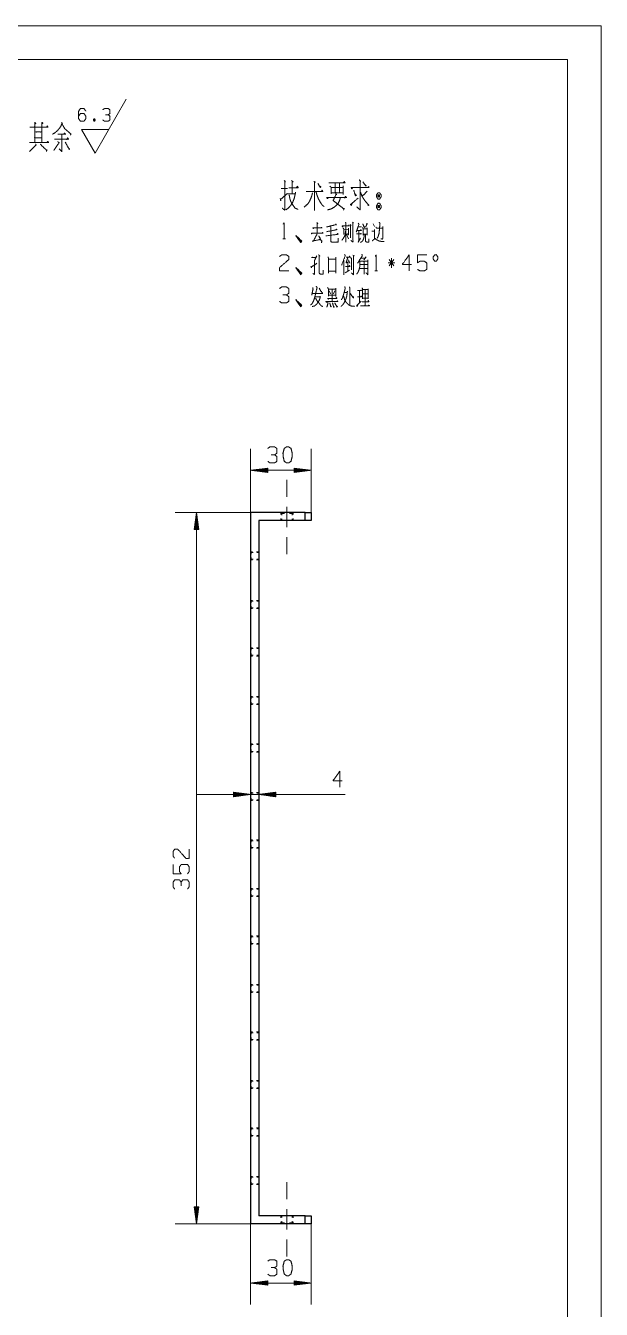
# Model space of a CAD drawing. Header units: millimetres. Extents: x 0 to 210, y 0 to 297.
# Drawn here: x 124.6 to 210, y 106.5 to 297 of the extents above; entities that cross this region are included whole.
import ezdxf

# ---------------------------------------------------------------- set-up
doc = ezdxf.new("R2010")
doc.units = ezdxf.units.MM
doc.layers.add('101', color=7, linetype='Continuous', true_color=0xffffff)

msp = doc.modelspace()

# ---------------------------------------------------------------- linework, layer by layer
at = {"layer": '101', "color": 133, "linetype": 'Continuous', "lineweight": 18}
for p, q in [((210, 297), (0, 297)), ((210, 0), (210, 297)), ((205, 292), (25, 292)), ((205, 5), (205, 292))]:
    msp.add_line(p, q, dxfattribs=at)
at = {"layer": '101', "color": 43, "linetype": 'Continuous', "lineweight": 18}
for p, q in [((134.86, 278.09), (139.47, 286.09)), ((134.68, 283.18), (134.8, 282.84)), ((132.84, 281.59), (136.88, 281.59)), ((134.86, 278.09), (132.84, 281.59))]:
    msp.add_line(p, q, dxfattribs=at)
at = {"layer": '101', "color": 72, "linetype": 'Continuous', "lineweight": 18}
for p, q in [((162.5, 272.81), (163.4, 272.81)), ((163.4, 272.02), (164.54, 272.02)), ((171.78, 266.77), (172.45, 266.79)), ((172.74, 267.47), (172.88, 267.32)), ((172.79, 267.37), (172.79, 265.49)), ((173.07, 267.82), (173.21, 267.67)), ((176.11, 267.59), (176.32, 267.19)), ((162.71, 265.37), (163.14, 265.37)), ((172.14, 266.14), (172.45, 265.37)), ((175.96, 266.52), (176.28, 266.52)), ((171.78, 262.21), (171.78, 260.03)), ((172.35, 261.83), (172.35, 260.56)), ((172.47, 262.26), (172.65, 261.76)), ((173.11, 262.93), (173.36, 262.86)), ((174.22, 261.53), (175.31, 261.53)), ((174.32, 262.51), (175.01, 262.51)), ((175.1, 262.71), (174.77, 262.23)), ((179.35, 261.81), (178.35, 261.81)), ((179.18, 262.28), (178.52, 261.33)), ((178.52, 262.28), (179.19, 261.33)), ((178.84, 261.08), (178.84, 262.51)), ((171.98, 260.31), (172.63, 260.73)), ((174.18, 260.98), (175.3, 260.98)), ((176.37, 260.61), (176.79, 260.61)), ((169.51, 257.89), (170.6, 257.89)), ((169.59, 257.62), (169.79, 257.19)), ((170.07, 257.79), (170.07, 256.04)), ((170.42, 257.62), (170.25, 257.19)), ((170.6, 258.02), (170.6, 256.79)), ((171.85, 257.39), (172.28, 257.39)), ((174.13, 257.67), (174.13, 255.84)), ((167.57, 256.77), (168.24, 256.77)), ((169.52, 256.99), (170.6, 256.99)), ((174.57, 257.19), (175.35, 257.19))]:
    msp.add_line(p, q, dxfattribs=at)
at = {"layer": '101', "color": 22, "linetype": 'Continuous', "lineweight": 18}
for p, q in [((157.94, 224.74), (157.94, 234.18)), ((166.94, 224.74), (166.94, 234.18)), ((160.48, 231.34), (157.94, 231.01)), ((166.94, 231.01), (157.94, 231.01)), ((157.94, 231.01), (160.48, 230.67)), ((160.48, 231.03), (158.13, 231.03)), ((160.48, 230.98), (158.13, 230.98)), ((160.48, 231.08), (158.52, 231.08)), ((160.48, 230.93), (158.52, 230.93)), ((160.48, 231.14), (158.9, 231.14)), ((160.48, 230.88), (158.9, 230.88)), ((160.48, 231.19), (159.29, 231.19)), ((160.48, 230.83), (159.29, 230.83)), ((160.48, 231.24), (159.67, 231.24)), ((160.48, 230.78), (159.67, 230.78)), ((160.48, 231.29), (160.06, 231.29)), ((160.48, 230.73), (160.06, 230.73)), ((160.48, 231.34), (160.45, 231.34)), ((160.48, 231.34), (160.45, 231.34)), ((160.48, 230.68), (160.45, 230.68)), ((160.48, 230.68), (160.45, 230.68)), ((160.48, 230.67), (160.48, 231.34)), ((166.94, 231.01), (164.4, 231.34)), ((164.4, 231.34), (164.4, 230.67)), ((164.4, 231.34), (164.43, 231.34)), ((164.4, 231.34), (164.43, 231.34)), ((164.4, 231.29), (164.81, 231.29)), ((164.4, 231.24), (165.2, 231.24)), ((164.4, 231.19), (165.59, 231.19)), ((164.4, 231.14), (165.97, 231.14)), ((164.4, 231.08), (166.36, 231.08)), ((164.4, 231.03), (166.74, 231.03)), ((164.4, 230.67), (166.94, 231.01)), ((164.4, 230.98), (166.74, 230.98)), ((164.4, 230.93), (166.36, 230.93)), ((164.4, 230.88), (165.97, 230.88)), ((164.4, 230.83), (165.59, 230.83)), ((164.4, 230.78), (165.2, 230.78)), ((164.4, 230.73), (164.81, 230.73)), ((164.4, 230.68), (164.43, 230.68)), ((164.4, 230.68), (164.43, 230.68)), ((157.94, 224.74), (146.73, 224.74)), ((149.91, 224.74), (149.57, 222.2)), ((149.68, 222.2), (149.68, 223)), ((149.73, 222.2), (149.73, 223.39)), ((149.78, 222.2), (149.78, 223.77)), ((149.83, 222.2), (149.83, 224.16)), ((149.88, 222.2), (149.88, 224.55)), ((149.91, 224.74), (149.91, 119.14)), ((150.24, 222.2), (149.91, 224.74)), ((149.93, 222.2), (149.93, 224.55)), ((149.98, 222.2), (149.98, 224.16)), ((150.03, 222.2), (150.03, 223.77)), ((150.09, 222.2), (150.09, 223.39)), ((150.14, 222.2), (150.14, 223)), ((149.57, 222.2), (150.24, 222.2)), ((149.58, 222.2), (149.58, 222.23)), ((149.58, 222.2), (149.58, 222.23)), ((149.63, 222.2), (149.63, 222.62)), ((150.19, 222.2), (150.19, 222.62)), ((150.24, 222.2), (150.24, 222.23)), ((150.24, 222.2), (150.24, 222.23)), ((155.4, 183.22), (155.4, 182.55)), ((157.94, 182.88), (155.4, 183.22)), ((155.4, 183.21), (155.43, 183.21)), ((155.4, 183.21), (155.43, 183.21)), ((155.4, 183.16), (155.81, 183.16)), ((155.4, 183.11), (156.2, 183.11)), ((155.4, 183.06), (156.59, 183.06)), ((155.4, 183.01), (156.97, 183.01)), ((155.4, 182.96), (157.36, 182.96)), ((161.68, 183.22), (159.14, 182.88)), ((161.68, 182.96), (159.72, 182.96)), ((161.68, 183.01), (160.1, 183.01)), ((161.68, 183.06), (160.49, 183.06)), ((161.68, 183.11), (160.87, 183.11)), ((161.68, 183.16), (161.26, 183.16)), ((161.68, 183.21), (161.65, 183.21)), ((161.68, 183.21), (161.65, 183.21)), ((161.68, 182.55), (161.68, 183.22)), ((150, 182.88), (171.96, 182.88)), ((155.4, 182.91), (157.74, 182.91)), ((155.4, 182.55), (157.94, 182.88)), ((155.4, 182.86), (157.74, 182.86)), ((155.4, 182.81), (157.36, 182.81)), ((155.4, 182.76), (156.97, 182.76)), ((155.4, 182.71), (156.59, 182.71)), ((155.4, 182.65), (156.2, 182.65)), ((155.4, 182.6), (155.81, 182.6)), ((155.4, 182.55), (155.43, 182.55)), ((155.4, 182.55), (155.43, 182.55)), ((159.14, 182.88), (161.68, 182.55)), ((161.68, 182.91), (159.33, 182.91)), ((161.68, 182.86), (159.33, 182.86)), ((161.68, 182.81), (159.72, 182.81)), ((161.68, 182.76), (160.1, 182.76)), ((161.68, 182.71), (160.49, 182.71)), ((161.68, 182.65), (160.87, 182.65)), ((161.68, 182.6), (161.26, 182.6)), ((161.68, 182.55), (161.65, 182.55)), ((161.68, 182.55), (161.65, 182.55)), ((150.24, 121.68), (149.57, 121.68)), ((149.57, 121.68), (149.91, 119.14)), ((149.58, 121.68), (149.58, 121.65)), ((149.58, 121.68), (149.58, 121.65)), ((149.63, 121.68), (149.63, 121.26)), ((149.68, 121.68), (149.68, 120.87)), ((149.73, 121.68), (149.73, 120.49)), ((149.78, 121.68), (149.78, 120.1)), ((149.83, 121.68), (149.83, 119.72)), ((149.88, 121.68), (149.88, 119.33)), ((149.91, 119.14), (150.24, 121.68)), ((149.93, 121.68), (149.93, 119.33)), ((149.98, 121.68), (149.98, 119.72)), ((150.03, 121.68), (150.03, 120.1)), ((150.09, 121.68), (150.09, 120.49)), ((150.14, 121.68), (150.14, 120.87)), ((150.19, 121.68), (150.19, 121.26)), ((150.24, 121.68), (150.24, 121.65)), ((150.24, 121.68), (150.24, 121.65)), ((157.94, 119.14), (146.73, 119.14)), ((157.94, 119.14), (157.94, 107.19)), ((166.94, 119.14), (166.94, 107.19)), ((160.48, 110.7), (157.94, 110.36)), ((160.48, 110.54), (159.29, 110.54)), ((160.48, 110.59), (159.67, 110.59)), ((160.48, 110.64), (160.06, 110.64)), ((160.48, 110.69), (160.45, 110.69)), ((160.48, 110.69), (160.45, 110.69)), ((160.48, 110.03), (160.48, 110.7)), ((164.4, 110.7), (164.4, 110.03)), ((166.94, 110.36), (164.4, 110.7)), ((164.4, 110.69), (164.43, 110.69)), ((164.4, 110.69), (164.43, 110.69)), ((164.4, 110.64), (164.81, 110.64)), ((164.4, 110.59), (165.2, 110.59)), ((164.4, 110.54), (165.59, 110.54)), ((166.94, 110.36), (157.94, 110.36)), ((157.94, 110.36), (160.48, 110.03)), ((160.48, 110.39), (158.13, 110.39)), ((160.48, 110.34), (158.13, 110.34)), ((160.48, 110.44), (158.52, 110.44)), ((160.48, 110.29), (158.52, 110.29)), ((160.48, 110.49), (158.9, 110.49)), ((160.48, 110.24), (158.9, 110.24)), ((160.48, 110.19), (159.29, 110.19)), ((160.48, 110.14), (159.67, 110.14)), ((160.48, 110.08), (160.06, 110.08)), ((160.48, 110.03), (160.45, 110.03)), ((160.48, 110.03), (160.45, 110.03)), ((164.4, 110.49), (165.97, 110.49)), ((164.4, 110.44), (166.36, 110.44)), ((164.4, 110.39), (166.74, 110.39)), ((164.4, 110.03), (166.94, 110.36)), ((164.4, 110.34), (166.74, 110.34)), ((164.4, 110.29), (166.36, 110.29)), ((164.4, 110.24), (165.97, 110.24)), ((164.4, 110.19), (165.59, 110.19)), ((164.4, 110.14), (165.2, 110.14)), ((164.4, 110.08), (164.81, 110.08)), ((164.4, 110.03), (164.43, 110.03)), ((164.4, 110.03), (164.43, 110.03))]:
    msp.add_line(p, q, dxfattribs=at)
at = {"layer": '101', "color": 151, "linetype": 'Continuous', "lineweight": 18}
for p, q in [((163.34, 229.59), (163.34, 227.06)), ((163.34, 221.06), (163.34, 218.54)), ((163.34, 125.34), (163.34, 122.81)), ((163.34, 116.81), (163.34, 114.29))]:
    msp.add_line(p, q, dxfattribs=at)
at = {"layer": '101', "color": 161, "linetype": 'Continuous', "lineweight": 25}
for p, q in [((166.04, 224.74), (157.94, 224.74)), ((157.94, 224.74), (157.94, 119.14)), ((159.14, 223.54), (159.14, 120.34)), ((166.04, 223.54), (159.14, 223.54)), ((166.04, 223.54), (166.04, 224.74)), ((166.04, 224.74), (166.94, 224.74)), ((166.94, 223.54), (166.04, 223.54)), ((166.94, 224.74), (166.94, 223.54)), ((166.04, 120.34), (159.14, 120.34)), ((166.04, 119.14), (166.04, 120.34)), ((166.04, 120.34), (166.94, 120.34)), ((166.94, 120.34), (166.94, 119.14)), ((166.04, 119.14), (157.94, 119.14)), ((166.94, 119.14), (166.04, 119.14))]:
    msp.add_line(p, q, dxfattribs=at)
at = {"layer": '101', "color": 53, "linetype": 'Continuous', "lineweight": 18}
for p, q in [((162.44, 224.74), (162.44, 224.44)), ((162.44, 224.74), (162.47, 224.7)), ((162.44, 223.84), (162.44, 223.54)), ((162.55, 224.63), (162.59, 224.59)), ((162.59, 224.59), (162.59, 224.33)), ((162.59, 223.8), (162.59, 223.54)), ((164.09, 224.59), (164.12, 224.63)), ((164.09, 224.33), (164.09, 224.59)), ((164.09, 223.54), (164.09, 223.8)), ((164.2, 224.7), (164.24, 224.74)), ((164.24, 224.74), (164.24, 224.44)), ((164.24, 223.84), (164.24, 223.54)), ((157.94, 218.89), (158.24, 218.89)), ((157.96, 218.86), (157.94, 218.89)), ((157.94, 217.69), (157.96, 217.71)), ((157.94, 217.69), (158.24, 217.69)), ((158.04, 218.78), (158.02, 218.81)), ((158.02, 217.77), (158.04, 217.79)), ((158.32, 218.78), (158.04, 218.78)), ((158.04, 217.79), (158.32, 217.79)), ((158.84, 218.89), (159.14, 218.89)), ((158.84, 217.69), (159.14, 217.69)), ((159.14, 218.78), (158.86, 218.78)), ((158.86, 217.79), (159.14, 217.79)), ((157.96, 211.66), (157.94, 211.69)), ((157.94, 211.69), (158.24, 211.69)), ((158.04, 211.58), (158.02, 211.61)), ((158.32, 211.58), (158.04, 211.58)), ((158.84, 211.69), (159.14, 211.69)), ((159.14, 211.58), (158.86, 211.58)), ((157.94, 210.49), (157.96, 210.51)), ((157.94, 210.49), (158.24, 210.49)), ((158.02, 210.57), (158.04, 210.59)), ((158.04, 210.59), (158.32, 210.59)), ((158.84, 210.49), (159.14, 210.49)), ((158.86, 210.59), (159.14, 210.59)), ((157.96, 204.61), (157.94, 204.64)), ((157.94, 204.64), (158.24, 204.64)), ((158.04, 204.53), (158.02, 204.56)), ((158.32, 204.53), (158.04, 204.53)), ((158.84, 204.64), (159.14, 204.64)), ((159.14, 204.53), (158.86, 204.53)), ((157.94, 203.44), (157.96, 203.46)), ((157.94, 203.44), (158.24, 203.44)), ((158.02, 203.52), (158.04, 203.54)), ((158.04, 203.54), (158.32, 203.54)), ((158.84, 203.44), (159.14, 203.44)), ((158.86, 203.54), (159.14, 203.54)), ((157.96, 197.41), (157.94, 197.44)), ((157.94, 197.44), (158.24, 197.44)), ((157.94, 196.24), (157.96, 196.26)), ((158.04, 197.33), (158.02, 197.36)), ((158.02, 196.32), (158.04, 196.34)), ((158.32, 197.33), (158.04, 197.33)), ((158.04, 196.34), (158.32, 196.34)), ((158.84, 197.44), (159.14, 197.44)), ((159.14, 197.33), (158.86, 197.33)), ((158.86, 196.34), (159.14, 196.34)), ((157.94, 196.24), (158.24, 196.24)), ((158.84, 196.24), (159.14, 196.24)), ((157.96, 190.36), (157.94, 190.39)), ((157.94, 190.39), (158.24, 190.39)), ((157.94, 189.19), (157.96, 189.21)), ((157.94, 189.19), (158.24, 189.19)), ((158.04, 190.28), (158.02, 190.31)), ((158.02, 189.27), (158.04, 189.29)), ((158.32, 190.28), (158.04, 190.28)), ((158.04, 189.29), (158.32, 189.29)), ((158.84, 190.39), (159.14, 190.39)), ((158.84, 189.19), (159.14, 189.19)), ((159.14, 190.28), (158.86, 190.28)), ((158.86, 189.29), (159.14, 189.29)), ((157.96, 183.16), (157.94, 183.19)), ((157.94, 183.19), (158.24, 183.19)), ((158.04, 183.08), (158.02, 183.11)), ((158.32, 183.08), (158.04, 183.08)), ((158.84, 183.19), (159.14, 183.19)), ((159.14, 183.08), (158.86, 183.08)), ((157.94, 181.99), (157.96, 182.01)), ((157.94, 181.99), (158.24, 181.99)), ((158.02, 182.07), (158.04, 182.09)), ((158.04, 182.09), (158.32, 182.09)), ((158.84, 181.99), (159.14, 181.99)), ((158.86, 182.09), (159.14, 182.09)), ((157.96, 176.11), (157.94, 176.14)), ((157.94, 176.14), (158.24, 176.14)), ((158.04, 176.03), (158.02, 176.06)), ((158.32, 176.03), (158.04, 176.03)), ((158.84, 176.14), (159.14, 176.14)), ((159.14, 176.03), (158.86, 176.03)), ((157.94, 174.94), (157.96, 174.96)), ((157.94, 174.94), (158.24, 174.94)), ((158.02, 175.02), (158.04, 175.04)), ((158.04, 175.04), (158.32, 175.04)), ((158.84, 174.94), (159.14, 174.94)), ((158.86, 175.04), (159.14, 175.04)), ((157.96, 168.91), (157.94, 168.94)), ((157.94, 168.94), (158.24, 168.94)), ((157.94, 167.74), (157.96, 167.76)), ((157.94, 167.74), (158.24, 167.74)), ((158.04, 168.83), (158.02, 168.86)), ((158.02, 167.82), (158.04, 167.84)), ((158.32, 168.83), (158.04, 168.83)), ((158.04, 167.84), (158.32, 167.84)), ((158.84, 168.94), (159.14, 168.94)), ((158.84, 167.74), (159.14, 167.74)), ((159.14, 168.83), (158.86, 168.83)), ((158.86, 167.84), (159.14, 167.84)), ((157.96, 161.86), (157.94, 161.89)), ((157.94, 161.89), (158.24, 161.89)), ((157.94, 160.69), (157.96, 160.71)), ((157.94, 160.69), (158.24, 160.69)), ((158.04, 161.78), (158.02, 161.81)), ((158.02, 160.77), (158.04, 160.79)), ((158.32, 161.78), (158.04, 161.78)), ((158.04, 160.79), (158.32, 160.79)), ((158.84, 161.89), (159.14, 161.89)), ((158.84, 160.69), (159.14, 160.69)), ((159.14, 161.78), (158.86, 161.78)), ((158.86, 160.79), (159.14, 160.79)), ((157.96, 154.66), (157.94, 154.69)), ((157.94, 154.69), (158.24, 154.69)), ((158.04, 154.58), (158.02, 154.61)), ((158.32, 154.58), (158.04, 154.58)), ((158.84, 154.69), (159.14, 154.69)), ((159.14, 154.58), (158.86, 154.58)), ((157.94, 153.49), (157.96, 153.51)), ((157.94, 153.49), (158.24, 153.49)), ((158.02, 153.57), (158.04, 153.59)), ((158.04, 153.59), (158.32, 153.59)), ((158.84, 153.49), (159.14, 153.49)), ((158.86, 153.59), (159.14, 153.59)), ((157.96, 147.61), (157.94, 147.64)), ((157.94, 147.64), (158.24, 147.64)), ((158.04, 147.53), (158.02, 147.56)), ((158.32, 147.53), (158.04, 147.53)), ((158.84, 147.64), (159.14, 147.64)), ((159.14, 147.53), (158.86, 147.53)), ((157.94, 146.44), (157.96, 146.46)), ((157.94, 146.44), (158.24, 146.44)), ((158.02, 146.52), (158.04, 146.54)), ((158.04, 146.54), (158.32, 146.54)), ((158.84, 146.44), (159.14, 146.44)), ((158.86, 146.54), (159.14, 146.54)), ((157.96, 140.41), (157.94, 140.44)), ((157.94, 140.44), (158.24, 140.44)), ((157.94, 139.24), (157.96, 139.26)), ((157.94, 139.24), (158.24, 139.24)), ((158.04, 140.33), (158.02, 140.36)), ((158.02, 139.32), (158.04, 139.34)), ((158.32, 140.33), (158.04, 140.33)), ((158.04, 139.34), (158.32, 139.34)), ((158.84, 140.44), (159.14, 140.44)), ((158.84, 139.24), (159.14, 139.24)), ((159.14, 140.33), (158.86, 140.33)), ((158.86, 139.34), (159.14, 139.34)), ((157.96, 133.36), (157.94, 133.39)), ((157.94, 133.39), (158.24, 133.39)), ((158.84, 133.39), (159.14, 133.39)), ((157.94, 132.19), (157.96, 132.21)), ((157.94, 132.19), (158.24, 132.19)), ((158.04, 133.28), (158.02, 133.31)), ((158.02, 132.27), (158.04, 132.29)), ((158.32, 133.28), (158.04, 133.28)), ((158.04, 132.29), (158.32, 132.29)), ((158.84, 132.19), (159.14, 132.19)), ((159.14, 133.28), (158.86, 133.28)), ((158.86, 132.29), (159.14, 132.29)), ((157.96, 126.16), (157.94, 126.19)), ((157.94, 126.19), (158.24, 126.19)), ((158.04, 126.08), (158.02, 126.11)), ((158.32, 126.08), (158.04, 126.08)), ((158.84, 126.19), (159.14, 126.19)), ((159.14, 126.08), (158.86, 126.08)), ((157.94, 124.99), (157.96, 125.01)), ((157.94, 124.99), (158.24, 124.99)), ((158.02, 125.07), (158.04, 125.09)), ((158.04, 125.09), (158.32, 125.09)), ((158.84, 124.99), (159.14, 124.99)), ((158.86, 125.09), (159.14, 125.09)), ((162.44, 120.04), (162.44, 120.34)), ((162.59, 120.34), (162.59, 120.08)), ((164.09, 120.08), (164.09, 120.34)), ((164.24, 120.04), (164.24, 120.34)), ((162.44, 119.14), (162.44, 119.44)), ((162.47, 119.18), (162.44, 119.14)), ((162.59, 119.29), (162.55, 119.25)), ((162.59, 119.55), (162.59, 119.29)), ((164.09, 119.29), (164.09, 119.55)), ((164.12, 119.25), (164.09, 119.29)), ((164.24, 119.14), (164.2, 119.18)), ((164.24, 119.14), (164.24, 119.44))]:
    msp.add_line(p, q, dxfattribs=at)
at = {"layer": '101', "color": 43, "linetype": 'Continuous', "lineweight": 18}
for points, knots in [([(132.42, 283.57), (132.67, 283.95), (133.22, 283.95), (133.48, 283.57), (133.48, 283.2), (133.22, 282.82), (132.67, 282.82), (132.42, 283.2), (132.42, 284.32), (132.67, 284.69), (133.22, 284.69), (133.48, 284.32)], [0, 0, 0.076964, 0.169762, 0.248074, 0.312018, 0.39033, 0.483129, 0.560092, 0.751926, 0.82889, 0.921688, 1, 1]), ([(136.8, 283.77), (137.07, 283.95), (137.07, 284.52), (136.8, 284.69), (136.26, 284.69), (135.99, 284.52)], [0, 0, 0.153875, 0.429861, 0.58373, 0.84613, 1, 1]), ([(134.68, 282.84), (134.8, 282.84), (134.87, 283.02), (134.8, 283.18), (134.68, 283.18), (134.61, 283.02), (134.68, 282.84), (134.8, 283.18)], [0, 0, 0.093972, 0.236779, 0.365956, 0.459928, 0.589106, 0.731912, 1, 1]), ([(136.01, 283), (136.26, 282.82), (136.8, 282.82), (137.07, 283), (137.07, 283.57), (136.8, 283.77), (136.4, 283.77)], [0, 0, 0.124123, 0.343691, 0.47245, 0.703378, 0.836731, 1, 1])]:
    msp.add_open_spline(points, degree=1, knots=knots, dxfattribs=at)
at = {"layer": '101', "color": 72, "linetype": 'Continuous', "lineweight": 18}
for points, knots in [([(125.9, 282.65), (126.08, 282.5), (125.92, 282.35), (125.92, 282.65), (125.92, 279.65), (125.92, 281.94), (125.15, 281.94), (127.88, 281.94), (126.96, 281.94), (126.96, 282.61), (126.96, 279.65), (126.96, 281.22), (125.9, 281.22), (125.9, 280.36), (126.96, 280.36), (126.96, 279.65), (125.1, 279.65), (127.96, 279.65), (127.83, 279.84), (127.7, 279.65)], [0, 0, 0.009716, 0.018619, 0.030835, 0.152988, 0.24613, 0.277436, 0.388628, 0.426411, 0.453896, 0.574522, 0.638652, 0.681833, 0.716952, 0.760133, 0.789144, 0.864711, 0.9813, 0.99065, 1, 1]), ([(126.98, 282.42), (127.12, 282.54), (126.96, 282.65)], [0, 0, 0.471547, 1, 1]), ([(127.65, 281.94), (127.78, 282.12), (127.86, 281.94)], [0, 0, 0.529964, 1, 1]), ([(129.87, 282.65), (130.03, 282.5), (129.95, 282.54), (129.79, 282.09), (129.52, 281.71), (129.2, 281.37), (128.91, 281.11), (128.54, 280.89)], [0, 0, 0.086309, 0.12102, 0.309422, 0.490699, 0.673786, 0.828669, 1, 1]), ([(129.92, 282.42), (130.13, 282.12), (130.32, 281.75), (130.69, 281.41), (131.14, 281.04), (131.27, 280.92), (131.3, 280.92), (131.19, 280.77)], [0, 0, 0.162725, 0.348029, 0.570221, 0.829897, 0.906896, 0.918637, 1, 1]), ([(128.83, 280.14), (130.93, 280.14), (130.79, 280.36), (130.66, 280.06)], [0, 0, 0.780473, 0.877784, 1, 1]), ([(129.31, 280.89), (130.5, 280.89), (130.32, 281.07), (130.19, 280.89)], [0, 0, 0.707414, 0.863844, 1, 1]), ([(129.92, 280.89), (129.92, 278.3), (129.55, 278.71)], [0, 0, 0.823411, 1, 1]), ([(126.03, 279.42), (126.13, 279.24), (126.11, 279.31), (125.1, 278.3)], [0, 0, 0.125003, 0.171161, 1, 1]), ([(126.72, 279.42), (127.7, 278.45), (127.7, 278.64), (127.65, 278.3)], [0, 0, 0.723289, 0.821344, 1, 1]), ([(129.31, 279.8), (129.55, 279.54), (129.5, 279.65), (128.75, 278.49)], [0, 0, 0.190888, 0.257814, 1, 1]), ([(130.42, 279.72), (131.03, 278.64), (131.06, 278.79), (131.01, 278.56)], [0, 0, 0.76477, 0.858208, 1, 1]), ([(162.9, 274.04), (163.11, 273.82), (163, 273.97), (163, 269.62), (162.63, 269.92)], [0, 0, 0.05812, 0.092651, 0.910294, 1, 1]), ([(163.61, 272.92), (165.02, 272.92), (164.89, 273.18), (164.75, 272.96)], [0, 0, 0.716782, 0.866788, 1, 1]), ([(164.01, 274.04), (164.25, 273.82), (164.12, 273.89), (164.12, 272.06)], [0, 0, 0.141498, 0.207213, 1, 1]), ([(167.32, 273.89), (167.56, 273.78), (167.45, 273.82), (167.45, 269.58), (167.45, 272.39), (166.18, 272.39), (168.67, 272.39), (168.54, 272.58), (168.49, 272.39)], [0, 0, 0.022712, 0.032396, 0.397207, 0.63934, 0.7489, 0.963455, 0.983225, 1, 1]), ([(167.93, 273.59), (168.3, 272.96), (168.38, 273.11), (168.19, 273.18)], [0, 0, 0.665994, 0.819283, 1, 1]), ([(169.57, 273.67), (171.98, 273.67), (171.85, 273.86), (171.69, 273.67)], [0, 0, 0.835366, 0.914868, 1, 1]), ([(169.7, 273.18), (169.91, 272.99), (169.91, 272.02), (169.91, 272.21), (171.69, 272.21), (171.69, 271.94), (171.69, 273.26), (171.69, 272.96), (169.83, 272.96), (170.5, 272.96), (170.5, 273.63), (170.5, 272.21), (171.16, 272.21), (171.16, 273.59)], [0, 0, 0.02406, 0.106927, 0.122863, 0.273836, 0.296146, 0.407697, 0.433195, 0.590928, 0.647262, 0.704631, 0.825742, 0.882075, 1, 1]), ([(173.09, 272.92), (172.96, 272.77), (172.88, 272.96), (175.53, 272.96), (175.45, 273.14), (175.34, 272.96)], [0, 0, 0.05762, 0.116245, 0.879369, 0.937994, 1, 1]), ([(173.25, 272.58), (173.51, 271.72), (173.65, 271.83), (173.46, 272.02)], [0, 0, 0.673365, 0.803118, 1, 1]), ([(174.07, 274.12), (174.28, 273.86), (174.2, 274.01), (174.2, 269.66), (173.7, 270.11)], [0, 0, 0.060999, 0.091686, 0.877915, 1, 1]), ([(174.6, 273.82), (175.08, 273.18), (175.1, 273.29), (174.89, 273.33)], [0, 0, 0.706398, 0.808936, 1, 1]), ([(162.34, 271.34), (162.42, 271.01), (162.37, 271.19), (163.4, 272.09)], [0, 0, 0.181317, 0.283206, 1, 1]), ([(164.62, 272.28), (164.51, 271.76), (164.41, 271.34), (164.28, 271.01), (164.12, 270.63), (163.85, 270.26), (163.59, 269.96), (163.16, 269.66)], [0, 0, 0.172182, 0.309104, 0.425674, 0.556621, 0.704264, 0.832974, 1, 1]), ([(163.67, 271.87), (163.72, 271.61), (163.77, 271.31), (163.88, 270.97), (164.04, 270.63), (164.54, 269.92), (164.97, 269.73)], [0, 0, 0.101604, 0.217187, 0.351412, 0.492968, 0.824038, 1, 1]), ([(167.13, 272.21), (167, 271.68), (166.76, 271.08), (166.5, 270.63), (165.91, 270.07)], [0, 0, 0.214894, 0.471142, 0.678418, 1, 1]), ([(167.69, 272.24), (167.8, 271.83), (168.01, 271.31), (168.27, 270.82), (168.57, 270.37), (168.88, 270.14)], [0, 0, 0.172227, 0.401188, 0.62559, 0.842428, 1, 1]), ([(169.49, 271.49), (169.36, 271.34), (169.22, 271.49), (172.19, 271.49), (172.03, 271.68), (171.9, 271.42)], [0, 0, 0.051204, 0.102406, 0.861898, 0.924785, 1, 1]), ([(171.24, 271.38), (171.16, 271.08), (170.92, 270.59), (170.42, 270.11), (169.94, 269.81), (169.36, 269.66)], [0, 0, 0.114099, 0.313643, 0.571357, 0.778587, 1, 1]), ([(170.55, 272.09), (170.73, 271.94), (170.65, 272.02), (170.2, 271.04), (171.79, 269.81), (171.85, 269.92), (171.74, 269.62)], [0, 0, 0.0615, 0.089674, 0.366513, 0.885943, 0.917994, 1, 1]), ([(173.04, 270.67), (172.9, 270.33), (172.77, 270.44), (173.91, 271.42)], [0, 0, 0.178048, 0.263421, 1, 1]), ([(175.24, 272.43), (174.52, 271.68), (174.25, 272.24), (174.52, 271.61), (174.76, 271.23), (175.02, 270.89), (175.47, 270.37), (175.53, 270.37), (175.34, 270.29)], [0, 0, 0.248758, 0.397959, 0.563614, 0.67026, 0.773231, 0.939245, 0.951971, 1, 1]), ([(177.09, 272.21), (176.85, 272.21), (176.64, 271.91), (176.64, 271.57), (176.85, 271.27), (177.09, 271.27), (177.3, 271.57), (177.3, 271.91), (177.09, 272.21)], [0, 0, 0.091013, 0.231149, 0.35987, 0.5, 0.591013, 0.731142, 0.859864, 1, 1]), ([(177.3, 270.29), (177.09, 270.63), (176.85, 270.63), (176.64, 270.29), (176.64, 269.99), (176.85, 269.66), (177.09, 269.66), (177.3, 269.99), (177.3, 270.29)], [0, 0, 0.149201, 0.238515, 0.387715, 0.5, 0.649201, 0.738515, 0.887715, 1, 1]), ([(176.85, 271.57), (177.09, 271.57), (176.85, 271.91), (176.85, 271.57)], [0, 0, 0.241169, 0.658908, 1, 1]), ([(177.09, 271.57), (177.09, 271.91), (176.85, 271.91)], [0, 0, 0.585806, 1, 1]), ([(176.85, 270.29), (176.85, 269.99), (177.09, 269.99)], [0, 0, 0.556971, 1, 1]), ([(177.09, 270.29), (176.85, 270.29), (177.09, 269.99), (177.09, 270.29)], [0, 0, 0.258827, 0.674606, 1, 1]), ([(162.78, 267.54), (162.92, 267.74), (162.92, 265.37)], [0, 0, 0.093486, 1, 1]), ([(167.79, 267.77), (167.92, 267.59), (167.83, 267.67), (167.83, 266.19), (166.96, 266.19), (168.71, 266.19), (168.63, 266.29), (168.52, 266.17)], [0, 0, 0.04542, 0.069985, 0.382585, 0.566133, 0.936976, 0.96526, 1, 1]), ([(167.32, 266.97), (167.23, 266.87), (167.18, 266.97), (168.55, 266.97), (168.47, 267.09), (168.4, 266.97)], [0, 0, 0.06943, 0.128313, 0.845619, 0.925273, 1, 1]), ([(170.58, 267.59), (170.67, 267.42), (170.62, 267.47), (169.19, 267.12), (169.84, 267.27), (169.84, 265.07), (169.88, 264.92), (169.97, 264.89), (170.92, 264.89), (170.92, 265.47)], [0, 0, 0.030687, 0.042093, 0.272772, 0.377787, 0.722124, 0.746242, 0.760617, 0.910004, 1, 1]), ([(169.21, 266.42), (170.78, 266.72), (170.67, 266.79), (170.55, 266.67)], [0, 0, 0.83968, 0.907784, 1, 1]), ([(171.66, 267.24), (171.61, 267.12), (171.52, 267.27), (172.6, 267.27), (172.52, 267.42), (172.47, 267.27)], [0, 0, 0.079264, 0.180903, 0.810328, 0.907129, 1, 1]), ([(171.66, 266.99), (171.76, 266.84), (171.76, 266.02)], [0, 0, 0.182121, 1, 1]), ([(172.03, 267.84), (172.1, 267.72), (172.1, 264.87)], [0, 0, 0.047971, 1, 1]), ([(172.45, 266.92), (172.45, 265.94), (172.29, 266.09)], [0, 0, 0.816825, 1, 1]), ([(173.14, 267.72), (173.14, 264.87), (172.83, 265.12)], [0, 0, 0.875679, 1, 1]), ([(173.93, 267.67), (174.08, 267.49), (174.01, 267.57), (173.63, 266.37), (173.88, 267.12), (174.41, 267.12)], [0, 0, 0.077472, 0.11296, 0.545476, 0.817418, 1, 1]), ([(174.55, 267.02), (174.64, 266.87), (174.64, 265.92), (174.64, 266.04), (175.23, 266.04), (175.23, 265.92), (175.23, 266.97), (175.23, 266.84), (174.62, 266.84)], [0, 0, 0.046629, 0.301096, 0.334582, 0.490817, 0.524303, 0.805551, 0.839031, 1, 1]), ([(174.59, 267.59), (174.82, 267.02), (174.87, 267.09), (174.73, 267.27)], [0, 0, 0.661504, 0.759649, 1, 1]), ([(175.17, 267.69), (175.26, 267.54), (175.23, 267.62), (175.01, 267.09)], [0, 0, 0.211468, 0.312179, 1, 1]), ([(176.55, 267.09), (176.65, 266.92), (177.57, 266.92)], [0, 0, 0.1821, 1, 1]), ([(177.01, 267.84), (177.15, 267.69), (177.11, 267.34), (177.08, 266.87), (177.01, 266.19), (176.87, 265.69), (176.71, 265.42)], [0, 0, 0.080836, 0.218775, 0.405545, 0.671682, 0.875434, 1, 1]), ([(177.59, 267.19), (177.54, 265.32), (177.27, 265.37)], [0, 0, 0.874253, 1, 1]), ([(164.79, 265.64), (165.39, 265.02), (165.25, 265.02), (164.65, 265.87), (165.39, 264.79), (165.55, 265.02), (164.65, 265.87)], [0, 0, 0.178025, 0.207057, 0.420796, 0.689033, 0.745609, 1, 1]), ([(167.09, 266.17), (167.02, 266.09), (166.96, 266.19)], [0, 0, 0.476609, 1, 1]), ([(167.79, 266.04), (167.25, 265.02), (167.09, 265.02), (168.34, 265.27), (168.06, 265.79), (168.5, 264.97), (168.52, 265.12), (168.48, 264.79)], [0, 0, 0.252059, 0.286558, 0.56406, 0.693382, 0.896345, 0.929102, 1, 1]), ([(169.1, 265.79), (170.94, 266.04), (170.87, 266.17), (170.76, 266.04)], [0, 0, 0.857801, 0.924203, 1, 1]), ([(172.06, 266.54), (171.99, 266.17), (171.96, 265.94), (171.89, 265.74), (171.71, 265.44), (171.62, 265.32), (171.48, 265.14)], [0, 0, 0.246557, 0.39371, 0.530771, 0.755731, 0.854636, 1, 1]), ([(173.67, 266.09), (174.41, 266.09), (174.31, 266.19), (174.22, 266.07)], [0, 0, 0.712994, 0.852975, 1, 1]), ([(173.76, 266.62), (174.39, 266.62), (174.31, 266.74), (174.24, 266.62)], [0, 0, 0.682011, 0.846083, 1, 1]), ([(173.99, 266.59), (173.99, 265.07), (173.9, 264.84), (174.25, 265.47)], [0, 0, 0.61374, 0.711024, 1, 1]), ([(174.8, 265.97), (174.8, 265.69), (174.73, 265.42), (174.62, 265.14), (174.5, 264.97), (174.27, 264.84)], [0, 0, 0.206835, 0.42038, 0.642065, 0.803265, 1, 1]), ([(175, 265.97), (175, 265.02), (175.07, 264.92), (175.21, 264.87), (175.47, 264.87), (175.47, 265.34)], [0, 0, 0.484064, 0.546458, 0.622883, 0.757973, 1, 1]), ([(176.35, 266.74), (176.35, 265.49), (176.34, 265.34), (176.19, 265.22), (176, 265.07)], [0, 0, 0.681069, 0.763367, 0.8662, 1, 1]), ([(176.41, 265.47), (176.53, 265.27), (176.71, 265.19), (176.9, 265.09), (177.08, 265.02), (177.27, 264.99), (177.52, 264.97), (177.77, 264.97)], [0, 0, 0.153705, 0.279203, 0.422097, 0.547583, 0.675704, 0.838257, 1, 1]), ([(162.25, 262.76), (162.57, 262.98), (163.26, 262.98), (163.6, 262.76), (163.6, 262.28), (162.23, 261.08), (162.25, 260.61), (163.6, 260.61)], [0, 0, 0.069693, 0.192978, 0.265274, 0.350226, 0.674741, 0.759752, 1, 1]), ([(168.04, 263.01), (168.22, 262.81), (168.13, 262.86), (168.13, 260.33), (168.15, 260.21), (168.31, 260.13), (168.71, 260.13), (168.71, 260.71)], [0, 0, 0.063899, 0.088206, 0.692694, 0.72292, 0.765022, 0.862346, 1, 1]), ([(171.45, 261.43), (171.99, 262.86), (171.91, 263.01), (171.89, 263.03)], [0, 0, 0.881767, 0.982322, 1, 1]), ([(174.47, 263.06), (174.52, 262.86), (173.81, 261.73)], [0, 0, 0.134745, 1, 1]), ([(176.44, 262.78), (176.58, 262.98), (176.58, 260.61)], [0, 0, 0.093488, 1, 1]), ([(181.81, 261.56), (180.46, 261.56), (181.47, 262.98), (181.47, 260.61)], [0, 0, 0.245873, 0.565297, 1, 1]), ([(182.72, 260.83), (183.06, 260.61), (183.75, 260.61), (184.08, 260.83), (184.08, 261.78), (183.75, 262.03), (183.06, 262.03), (182.72, 261.81), (182.72, 262.98), (184.08, 262.98)], [0, 0, 0.062227, 0.168342, 0.230572, 0.376816, 0.441266, 0.547382, 0.609608, 0.79049, 1, 1]), ([(185.28, 262.03), (185.51, 262.03), (185.72, 262.36), (185.72, 262.68), (185.51, 263.01), (185.28, 263.01), (185.05, 262.68), (185.05, 262.36), (185.28, 262.03)], [0, 0, 0.08568, 0.230393, 0.351582, 0.496296, 0.581975, 0.730393, 0.851582, 1, 1]), ([(164.79, 260.88), (165.39, 260.26), (165.25, 260.26), (164.65, 261.11), (165.39, 260.03), (165.55, 260.26), (164.65, 261.11)], [0, 0, 0.178025, 0.207057, 0.420796, 0.689033, 0.745609, 1, 1]), ([(166.86, 261.26), (167, 261.06), (166.93, 261.16), (167.79, 261.73)], [0, 0, 0.174081, 0.261114, 1, 1]), ([(167.11, 262.66), (167.07, 262.56), (166.98, 262.61), (167.72, 262.61)], [0, 0, 0.111636, 0.218528, 1, 1]), ([(167.76, 262.83), (167.42, 262.13), (167.42, 260.08), (167.18, 260.21)], [0, 0, 0.250158, 0.910677, 1, 1]), ([(169.44, 262.71), (169.51, 262.38), (169.51, 260.26), (169.51, 260.58), (170.6, 260.58), (170.6, 260.26), (170.6, 262.61), (170.6, 262.36), (169.52, 262.36)], [0, 0, 0.0422, 0.311813, 0.353048, 0.492086, 0.533321, 0.831484, 0.863204, 1, 1]), ([(172.03, 261.26), (172.7, 261.26), (172.6, 261.41), (172.52, 261.26)], [0, 0, 0.657715, 0.837609, 1, 1]), ([(172.37, 262.61), (172.1, 261.78), (172.56, 261.98)], [0, 0, 0.633571, 1, 1]), ([(172.12, 262.66), (172.72, 262.66), (172.65, 262.78), (172.56, 262.66)], [0, 0, 0.669455, 0.82945, 1, 1]), ([(172.79, 262.56), (172.9, 262.46), (172.9, 260.78)], [0, 0, 0.080057, 1, 1]), ([(173.23, 262.86), (173.23, 260.01), (172.9, 260.31)], [0, 0, 0.863557, 1, 1]), ([(174.04, 262.21), (174.16, 262.03), (174.16, 261.53), (174.15, 261.31), (174.13, 261.16), (174.08, 260.93), (174.01, 260.71), (173.92, 260.48), (173.83, 260.33), (173.69, 260.11)], [0, 0, 0.095691, 0.318943, 0.419716, 0.487158, 0.590373, 0.695678, 0.803615, 0.881343, 1, 1]), ([(174.18, 262.03), (175.35, 262.03), (175.35, 262.23), (175.35, 260.03), (175.07, 260.31)], [0, 0, 0.294508, 0.345002, 0.900412, 1, 1]), ([(174.71, 262.01), (174.8, 262.03), (174.8, 260.11)], [0, 0, 0.045533, 1, 1]), ([(163.26, 257.04), (163.6, 257.27), (163.6, 257.99), (163.26, 258.22), (162.57, 258.22), (162.23, 257.99)], [0, 0, 0.153875, 0.429853, 0.583728, 0.846125, 1, 1]), ([(167.69, 258.32), (167.81, 258.14), (167.58, 257.19), (167.51, 256.84), (167.34, 256.29), (167.25, 256.07), (167.14, 255.89), (167.07, 255.72), (166.82, 255.54)], [0, 0, 0.069931, 0.388854, 0.505364, 0.69387, 0.772746, 0.839515, 0.901107, 1, 1]), ([(167.16, 258.14), (167.21, 257.89), (167.02, 257.02)], [0, 0, 0.22187, 1, 1]), ([(167.11, 257.24), (168.64, 257.24), (168.55, 257.44), (168.47, 257.24)], [0, 0, 0.778591, 0.889296, 1, 1]), ([(168.13, 258.04), (168.43, 257.49), (168.47, 257.59)], [0, 0, 0.855252, 1, 1]), ([(169.38, 258.14), (169.49, 257.92), (169.49, 256.84)], [0, 0, 0.187908, 1, 1]), ([(172.31, 257.57), (172.21, 256.84), (172.14, 256.62), (172.1, 256.44), (171.99, 256.27), (171.91, 256.07), (171.85, 255.92), (171.73, 255.72), (171.62, 255.57), (171.39, 255.34)], [0, 0, 0.296652, 0.392139, 0.464428, 0.547273, 0.635796, 0.70021, 0.795428, 0.869798, 1, 1]), ([(171.91, 258.27), (171.99, 258.04), (171.91, 257.72), (171.87, 257.54), (171.8, 257.32), (171.73, 257.07), (171.66, 256.84), (171.61, 256.64), (171.52, 256.49), (171.41, 256.32)], [0, 0, 0.116543, 0.278921, 0.364994, 0.478698, 0.603948, 0.717653, 0.81741, 0.901348, 1, 1]), ([(172.61, 258.24), (172.68, 258.07), (172.68, 255.54)], [0, 0, 0.069548, 1, 1]), ([(172.65, 257.37), (173.23, 256.57), (173.23, 256.79)], [0, 0, 0.814823, 1, 1]), ([(173.81, 257.69), (174.41, 257.69), (174.34, 257.79), (174.31, 257.67)], [0, 0, 0.704232, 0.847752, 1, 1]), ([(174.48, 258.09), (174.57, 257.94), (174.57, 256.44), (174.57, 256.57), (175.38, 256.57), (175.38, 256.44), (175.38, 257.94), (175.38, 257.84), (174.57, 257.84), (174.96, 257.84), (174.96, 255.44), (174.25, 255.44), (175.6, 255.44), (175.51, 255.49), (175.49, 255.54), (175.38, 255.39)], [0, 0, 0.016858, 0.162099, 0.174204, 0.25293, 0.265035, 0.410276, 0.419957, 0.498683, 0.536335, 0.768722, 0.837178, 0.967246, 0.977079, 0.982214, 1, 1]), ([(162.25, 256.07), (162.57, 255.84), (163.26, 255.84), (163.6, 256.07), (163.6, 256.79), (163.26, 257.04), (162.75, 257.04)], [0, 0, 0.124121, 0.343688, 0.472446, 0.703377, 0.83673, 1, 1]), ([(164.79, 256.12), (165.39, 255.49), (165.25, 255.49), (164.65, 256.34), (165.39, 255.27), (165.55, 255.49), (164.65, 256.34)], [0, 0, 0.178025, 0.207057, 0.420796, 0.689033, 0.745609, 1, 1]), ([(168.27, 256.87), (168.24, 256.57), (168.15, 256.29), (168.01, 256.04), (167.81, 255.74), (167.6, 255.54), (167.41, 255.39), (167.09, 255.32)], [0, 0, 0.143869, 0.281445, 0.418248, 0.58851, 0.727361, 0.844315, 1, 1]), ([(167.58, 256.57), (167.65, 256.42), (167.79, 256.19), (167.9, 256.02), (168.13, 255.79), (168.27, 255.59), (168.47, 255.39), (168.66, 255.32)], [0, 0, 0.098122, 0.255364, 0.37644, 0.566726, 0.711659, 0.876697, 1, 1]), ([(169.29, 256.04), (169.21, 255.94), (169.1, 256.04), (170.9, 256.04), (170.83, 256.17), (170.71, 256.04)], [0, 0, 0.055572, 0.116268, 0.86697, 0.926767, 1, 1]), ([(169.35, 255.92), (169.45, 255.82), (169.26, 255.24)], [0, 0, 0.193647, 1, 1]), ([(169.51, 256.49), (169.49, 256.39), (169.36, 256.52), (170.76, 256.52), (170.67, 256.64), (170.58, 256.52)], [0, 0, 0.051292, 0.140128, 0.845368, 0.922685, 1, 1]), ([(169.7, 255.84), (169.84, 255.27), (169.93, 255.32), (169.79, 255.47)], [0, 0, 0.658058, 0.770902, 1, 1]), ([(170.11, 255.84), (170.27, 255.24), (170.34, 255.24), (170.21, 255.44)], [0, 0, 0.669911, 0.746205, 1, 1]), ([(170.44, 255.84), (170.78, 255.22), (170.85, 255.27), (170.67, 255.44)], [0, 0, 0.679067, 0.761948, 1, 1]), ([(171.73, 256.92), (171.8, 256.74), (171.85, 256.54), (171.89, 256.37), (172.06, 256.02), (172.15, 255.92), (172.4, 255.67), (172.54, 255.54), (172.72, 255.44), (172.97, 255.37), (173.2, 255.37), (173.37, 255.34)], [0, 0, 0.075189, 0.157622, 0.228746, 0.384949, 0.438116, 0.578251, 0.653436, 0.73434, 0.837346, 0.928884, 1, 1]), ([(173.88, 255.57), (173.72, 255.32), (173.65, 255.39), (174.34, 256.09)], [0, 0, 0.214449, 0.289042, 1, 1]), ([(173.79, 256.77), (174.41, 256.77), (174.34, 256.92), (174.31, 256.79)], [0, 0, 0.676567, 0.857933, 1, 1]), ([(174.48, 256.02), (175.49, 256.02), (175.42, 256.19), (175.35, 256.04)], [0, 0, 0.739678, 0.878248, 1, 1]), ([(161.5, 233.3), (161.84, 233.53), (161.84, 234.25), (161.5, 234.48), (160.81, 234.48), (160.48, 234.25)], [0, 0, 0.153874, 0.429851, 0.583726, 0.846126, 1, 1]), ([(163.6, 232.1), (163.94, 232.35), (164.12, 233.05), (164.12, 233.53), (163.94, 234.25), (163.6, 234.48), (163.27, 234.48), (162.93, 234.25), (162.75, 233.53), (162.77, 233.05), (162.93, 232.35), (163.27, 232.1), (163.6, 232.1)], [0, 0, 0.067525, 0.183973, 0.260583, 0.380943, 0.446141, 0.500306, 0.565505, 0.685864, 0.762528, 0.87831, 0.945835, 1, 1]), ([(160.5, 232.33), (160.81, 232.1), (161.5, 232.1), (161.84, 232.33), (161.84, 233.05), (161.5, 233.3), (160.99, 233.3)], [0, 0, 0.12412, 0.34369, 0.472448, 0.703378, 0.836731, 1, 1]), ([(171.52, 184.93), (170.18, 184.93), (171.18, 186.35), (171.18, 183.98)], [0, 0, 0.245868, 0.565294, 1, 1]), ([(146.67, 173.41), (146.44, 173.73), (146.44, 174.42), (146.67, 174.76), (147.14, 174.76), (148.34, 173.39), (148.82, 173.41), (148.82, 174.76)], [0, 0, 0.069691, 0.192976, 0.265273, 0.350226, 0.674741, 0.759753, 1, 1]), ([(148.59, 171.12), (148.82, 171.45), (148.82, 172.14), (148.59, 172.48), (147.64, 172.48), (147.39, 172.14), (147.39, 171.45), (147.62, 171.12), (146.44, 171.12), (146.44, 172.48)], [0, 0, 0.062228, 0.168343, 0.230571, 0.376816, 0.441265, 0.547381, 0.609609, 0.79049, 1, 1]), ([(147.62, 169.87), (147.39, 170.2), (146.67, 170.2), (146.44, 169.87), (146.44, 169.18), (146.67, 168.84)], [0, 0, 0.153877, 0.429854, 0.583731, 0.846126, 1, 1]), ([(148.59, 168.86), (148.82, 169.18), (148.82, 169.87), (148.59, 170.2), (147.87, 170.2), (147.62, 169.87), (147.62, 169.35)], [0, 0, 0.12412, 0.343687, 0.472447, 0.703377, 0.836734, 1, 1]), ([(161.5, 112.66), (161.84, 112.88), (161.84, 113.61), (161.5, 113.83), (160.81, 113.83), (160.48, 113.61)], [0, 0, 0.153874, 0.429851, 0.583726, 0.846126, 1, 1]), ([(160.5, 111.68), (160.81, 111.46), (161.5, 111.46), (161.84, 111.68), (161.84, 112.41), (161.5, 112.66), (160.99, 112.66)], [0, 0, 0.12412, 0.34369, 0.472447, 0.703377, 0.836731, 1, 1]), ([(163.6, 111.46), (163.94, 111.71), (164.12, 112.41), (164.12, 112.88), (163.94, 113.61), (163.6, 113.83), (163.27, 113.83), (162.93, 113.61), (162.75, 112.88), (162.77, 112.41), (162.93, 111.71), (163.27, 111.46), (163.6, 111.46)], [0, 0, 0.067526, 0.183972, 0.260584, 0.380943, 0.446141, 0.500306, 0.565504, 0.685864, 0.762529, 0.878309, 0.945835, 1, 1])]:
    msp.add_open_spline(points, degree=1, knots=knots, dxfattribs=at)
at = {"layer": '101', "color": 151, "linetype": 'Continuous', "lineweight": 18}
for points, knots in [([(163.34, 225.56), (163.34, 224.59), (163.34, 223.54), (163.34, 222.56)], [0, 0, 0.325003, 0.674997, 1, 1]), ([(163.34, 121.31), (163.34, 120.34), (163.34, 119.29), (163.34, 118.31)], [0, 0, 0.325, 0.675, 1, 1])]:
    msp.add_open_spline(points, degree=1, knots=knots, dxfattribs=at)
at = {"layer": '101', "color": 53, "linetype": 'Continuous', "lineweight": 18}
for points in [[(162.59, 224.59), (162.96, 224.59)], [(163.71, 224.59), (164.09, 224.59)], [(158.04, 218.54), (158.04, 218.78)], [(158.04, 217.79), (158.04, 218.04)], [(158.04, 211.34), (158.04, 211.58)], [(158.04, 210.59), (158.04, 210.84)], [(158.04, 204.29), (158.04, 204.53)], [(158.04, 203.54), (158.04, 203.79)], [(158.04, 197.09), (158.04, 197.33)], [(158.04, 196.34), (158.04, 196.59)], [(158.04, 190.04), (158.04, 190.28)], [(158.04, 189.29), (158.04, 189.54)], [(158.04, 182.84), (158.04, 183.08)], [(158.04, 182.09), (158.04, 182.34)], [(158.04, 175.79), (158.04, 176.03)], [(158.04, 175.04), (158.04, 175.29)], [(158.04, 168.59), (158.04, 168.83)], [(158.04, 167.84), (158.04, 168.09)], [(158.04, 161.54), (158.04, 161.78)], [(158.04, 160.79), (158.04, 161.04)], [(158.04, 154.34), (158.04, 154.58)], [(158.04, 153.59), (158.04, 153.84)], [(158.04, 147.29), (158.04, 147.53)], [(158.04, 146.54), (158.04, 146.79)], [(158.04, 140.09), (158.04, 140.33)], [(158.04, 139.34), (158.04, 139.59)], [(158.04, 133.04), (158.04, 133.28)], [(158.04, 132.29), (158.04, 132.54)], [(158.04, 125.84), (158.04, 126.08)], [(158.04, 125.09), (158.04, 125.34)], [(162.96, 119.29), (162.59, 119.29)], [(164.09, 119.29), (163.71, 119.29)]]:
    msp.add_open_spline(points, degree=1, dxfattribs=at)

doc.saveas('drawing.dxf')
